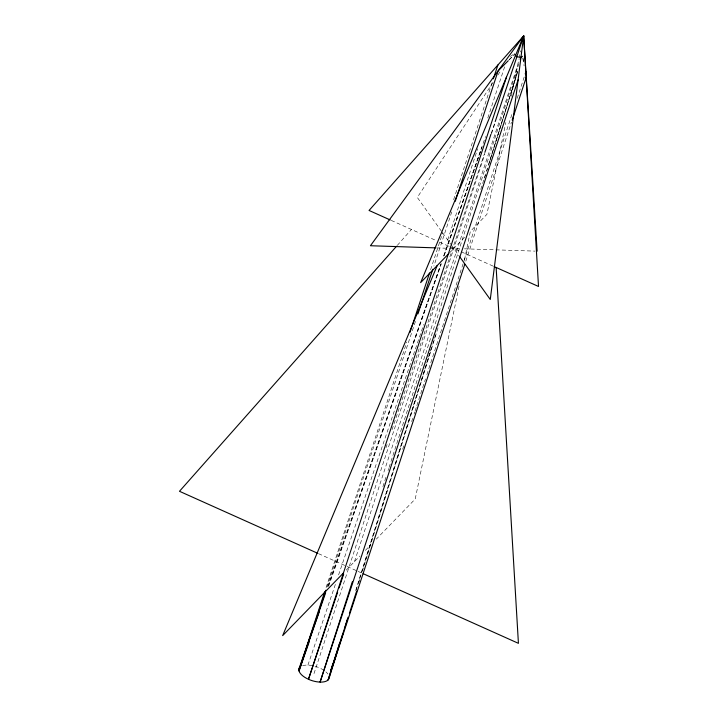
<?xml version="1.0" encoding="UTF-8"?>
<svg xmlns="http://www.w3.org/2000/svg" width="718" height="718" viewBox="0 0 718 718"><rect width="100%" height="100%" fill="white"/><g stroke="black" fill="none" stroke-linecap="round" stroke-linejoin="round"><path stroke-width="0.54" stroke-dasharray="3.59 2.69" d="M459.062 286.231L415.228 499.01L376.286 539.146M464.483 259.907L470.353 231.393L486.921 214.314L505.84 122.482M511.243 96.248L518.863 59.262M519.078 58.203L520.613 50.772M355.688 590.645L431.078 348.858M480.782 189.453L517.813 70.696M356.128 590.07L436.463 332.272M484.47 178.226L485.467 175.021M486.804 170.74L487.468 168.604M358.704 582.971L360.696 576.545M362.366 571.196L439.254 323.908M382.9 486.669L386.679 474.921M388.052 470.649L388.743 468.513M389.084 467.445L518.836 63.767M402.663 449.262L404.046 444.998M411.647 421.556L412.688 418.352M414.071 414.089L414.762 411.961M415.112 410.893L416.494 406.63M416.835 405.571L425.487 378.924M426.869 374.661L512.311 113.148M326.089 587.548L406.81 342.037M430.576 269.762L442.8 232.587M453.614 199.703L492.324 81.96M451.748 211.945L433.878 266.073M447.7 239.965L477.694 148.743M487.809 117.976L504.898 66.002M314.008 673.592L484.883 153.876M491.525 133.683L495.366 121.988M354.477 561.62L517.543 65.634M517.193 98.303L524.867 74.968M465.811 261.181L511.494 122.213M326.977 587.001L415.821 320.273M386.015 447.691L387.083 444.505M392.064 429.633L484.533 153.419M491.291 133.234L495.205 121.539M307.923 665.092L336.069 582.325M338.591 574.903L423.728 324.482M328.584 586.364L441.31 263.856M444.271 255.393L481.966 147.54M327.875 586.382L441.04 263.524M443.643 256.111L485.565 136.492M328.377 585.834L440.87 264.359M443.832 255.904L481.94 146.984M514.51 53.922L514.788 53.446M493.015 82.453L417.302 197.441L441.884 231.815M497.942 74.977L500.401 71.235M397.287 245.403L411.414 229.464M448.947 253.445L465.201 236.698M346.193 570.155L359.924 556.001M365.381 550.383L370.829 544.765M509.035 59.944L513.711 55.268M509.062 59.756L513.738 55.151M510.345 56.48L515.327 53.078M436.535 247.898L448.445 248.293M449.513 248.329L460.193 248.679M464.465 248.814L534.892 251.12M391.238 220.408L436.634 240.772M439.658 242.128L448.741 246.202M449.746 246.651L493.122 266.118M318.478 553.641L357.026 570.936M358.031 571.384L363.075 573.646M442.53 232.722L450.742 244.21M451.353 245.062L459.861 256.972M522.937 57.862L524.086 63.22M522.839 58.418L524.122 65.903M302.628 665.694A15.778 7.315 18.2 0 1 323.001 669.741M325.855 671.833A15.778 7.315 18.2 0 1 327.902 674.049M517.804 71.253L488.805 164.323L517.813 71.27"/><path stroke-width="1.08" d="M390.233 219.959L369.052 210.455L523.673 35.9L490.268 299.496L459.861 256.972M522.794 40.145L523.673 35.9L370.434 245.736L435.413 247.863M330.666 670.89L332.999 663.396M339.461 643.561L328.126 679.928L464.761 264.368M343.06 633.285L329.077 678.241A15.778 7.315 18.2 0 1 310.373 680.063A15.778 7.315 18.2 0 1 299.882 667.264M345.053 626.859L348.05 617.22M352.358 581.715L320.084 682.1L518.1 79.833M520.209 59.495L520.891 57.359L522.471 56.282M330.729 670.908L337.298 650.661M337.99 648.534L347.332 619.76M349.406 613.36L356.666 590.986M324.698 591.803L300.232 666.196L319.124 612.274M409.96 332.47L429.526 272.948M493.365 78.783L497.897 64.988M455.239 201.336L498.13 70.876L508.263 60.725M506.504 77.023L308.48 679.291L337.648 592.17M517.032 56.094L523.673 35.9L537.136 251.192M525.217 73.9L525.917 71.782M512.194 120.094L526.141 77.661M325.918 590.196L299.011 670.953L308.991 642.404M417.948 313.901L432.81 269.268M339.067 587.925L343.698 574.113M484.892 152.351L490.933 134.293M495.205 121.539L516.897 56.74L514.492 54.487M298.939 668.952L325.649 592.736M494.137 266.566L538.518 286.473L523.673 35.9L420.64 282.614L448.256 254.154M437.217 265.543L282.668 635.618L343.428 573.009M521.833 38.682L523.673 35.9M396.551 246.247L179.482 491.291L317.455 553.183M520.891 57.359L516.897 56.74M363.075 573.646L518.423 643.337L496.147 267.473"/></g></svg>
